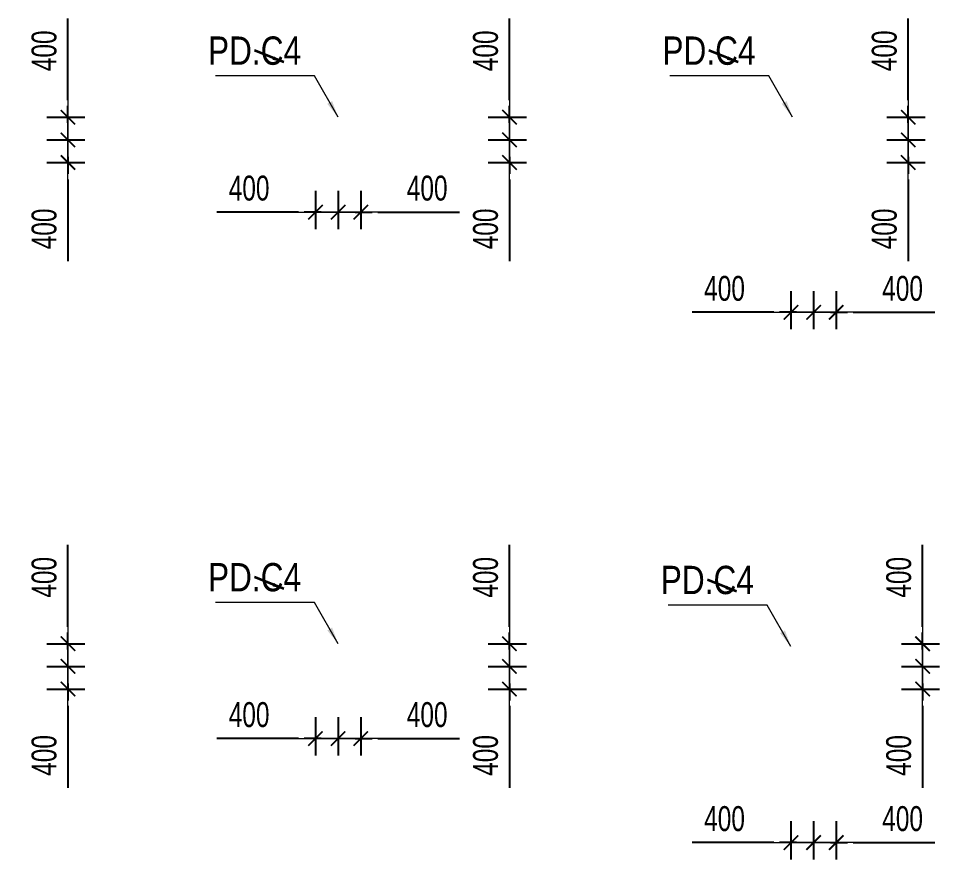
# Model space of a CAD drawing. Header units: millimetres. Extents: x -259680 to 286077, y -1281 to 94455.
# Drawn here: x 193751 to 210026, y 43287 to 58145 of the extents above; entities that cross this region are included whole.
import ezdxf
from ezdxf.enums import TextEntityAlignment as Align

# ---------------------------------------------------------------- set-up
doc = ezdxf.new("R2010")
doc.units = ezdxf.units.MM
doc.layers.get('Defpoints').update_dxf_attribs({"color": 151, "lineweight": 9})
for name, color, linetype, lineweight in [('$0$C1', 20, 'Continuous', 35), ('$1$NDC_S_ANNO', 7, 'Continuous', 20), ('$1$NDC_S_DIM', 1, 'Continuous', 15), ('NDC_S_DIM', 1, 'Continuous', 15)]:
    doc.layers.add(name, color=color, linetype=linetype, lineweight=lineweight)
doc.styles.add('$1$NDC_DIM', font='', dxfattribs={"width": 0.75})
doc.styles.add('$2$ARIAL', font='arial.ttf', dxfattribs={"width": 0.8})
doc.styles.add('NDC_DIM', font='', dxfattribs={"width": 0.75})
doc.styles.get('$1$NDC_DIM').set_extended_font_data('Dotum')
doc.styles.get('NDC_DIM').set_extended_font_data('Dotum')
doc.dimstyles.new('$0$NDC_dim_150', dxfattribs={"dimscale": 150, "dimtxt": 2.2, "dimasz": 1.5, "dimexe": 1.5, "dimexo": 2.5, "dimgap": 1, "dimtad": 1, "dimdec": 0, "dimzin": 0, "dimdsep": 46, "dimtxsty": '$1$NDC_DIM', "dimblk": '$1$DIMMARK', "dimcen": 0.09, "dimdle": 1.2, "dimclrd": 1, "dimclre": 1, "dimclrt": 3, "dimadec": 0, "dimazin": 0, "dimtfac": 1, "dimtdec": 0, "dimtix": 1, "dimtofl": 0, "dimtmove": 0, "dimatfit": 3, "dimfxl": 6, "dimfxlon": 1, "dimtolj": 1, "dimtzin": 0, "dimarcsym": 0})
doc.dimstyles.new('$1$NDC_dim_iso', dxfattribs={"dimtxt": 2.2, "dimasz": 1, "dimexe": 1.5, "dimexo": 2.5, "dimgap": 1, "dimtad": 1, "dimdec": 0, "dimzin": 0, "dimdsep": 46, "dimtxsty": '$1$NDC_DIM', "dimblk": '$1$DIMMARK', "dimcen": 0.09, "dimdle": 1.2, "dimclrd": 1, "dimclre": 1, "dimclrt": 3, "dimadec": 0, "dimazin": 0, "dimtfac": 1, "dimtdec": 0, "dimtix": 1, "dimtofl": 0, "dimtmove": 0, "dimatfit": 3, "dimfxl": 6, "dimfxlon": 1, "dimtolj": 1, "dimtzin": 0, "dimarcsym": 0})
doc.dimstyles.new('NDC_dim_200', dxfattribs={"dimscale": 200, "dimtxt": 2.2, "dimasz": 1.5, "dimexe": 1.5, "dimexo": 2.5, "dimgap": 1, "dimtad": 1, "dimdec": 0, "dimzin": 0, "dimdsep": 46, "dimtxsty": 'NDC_DIM', "dimblk": 'DIMMARK', "dimcen": 0.09, "dimdle": 1.2, "dimclrd": 1, "dimclre": 1, "dimclrt": 3, "dimadec": 0, "dimazin": 0, "dimtfac": 1, "dimtdec": 0, "dimtix": 1, "dimtofl": 0, "dimtmove": 0, "dimatfit": 3, "dimfxl": 6, "dimfxlon": 1, "dimtolj": 1, "dimtzin": 0, "dimarcsym": 0})

# ---------------------------------------------------------------- blocks, each defined once
blk = doc.blocks.new('$1$DIMMARK')
at = {"layer": '$1$NDC_S_DIM', "color": 1}
blk.add_line((-1.5, 0), (1, 0), dxfattribs=at)
at = {"layer": '$1$NDC_S_DIM', "color": 2, "const_width": 0.1}
blk.add_lwpolyline([(-0.424, -0.424), (0.424, 0.424)], dxfattribs=at)
blk = doc.blocks.new('DIMMARK')
at = {"layer": 'NDC_S_DIM', "color": 1}
blk.add_line((-1.5, 0), (1, 0), dxfattribs=at)
at = {"layer": 'NDC_S_DIM', "color": 2, "const_width": 0.1}
blk.add_lwpolyline([(-0.424, -0.424), (0.424, 0.424)], dxfattribs=at)
blk = doc.blocks.new('*D788')
at = {"layer": 'Defpoints', "color": 0, "ltscale": 100, "transparency": 16777216}
for p in [(199400, 55600), (199800, 55600), (199800, 54724)]:
    blk.add_point(p, dxfattribs=at)
at = {"layer": 'NDC_S_DIM', "color": 1, "lineweight": -2, "ltscale": 100, "transparency": 16777216}
for p, q in [((199400, 55100), (199400, 54424)), ((199800, 55100), (199800, 54424)), ((199100, 54724), (198800, 54724)), ((200100, 54724), (201545, 54724))]:
    blk.add_line(p, q, dxfattribs=at)
at = {"layer": 'NDC_S_DIM', "color": 1, "lineweight": -2, "ltscale": 100, "transparency": 16777216, "xscale": 300, "yscale": 300, "zscale": 300}
blk.add_blockref('DIMMARK', (199400, 54724), dxfattribs=at)
at = {"layer": 'NDC_S_DIM', "color": 1, "lineweight": -2, "ltscale": 100, "transparency": 16777216, "xscale": 300, "yscale": 300, "zscale": 300, "rotation": 180}
blk.add_blockref('DIMMARK', (199800, 54724), dxfattribs=at)
at = {"layer": 'NDC_S_DIM', "color": 3, "ltscale": 100, "transparency": 16777216, "insert": (200973, 55145), "char_height": 440, "attachment_point": 5, "style": 'NDC_DIM'}
blk.add_mtext('\\A1;400', dxfattribs=at)
blk = doc.blocks.new('*D789')
at = {"layer": 'Defpoints', "color": 0, "ltscale": 100, "transparency": 16777216}
for p in [(199000, 55600), (199400, 55600), (199400, 54724)]:
    blk.add_point(p, dxfattribs=at)
at = {"layer": 'NDC_S_DIM', "color": 1, "lineweight": -2, "ltscale": 100, "transparency": 16777216}
for p, q in [((199000, 55100), (199000, 54424)), ((199400, 55100), (199400, 54424)), ((198700, 54724), (197255, 54724)), ((199700, 54724), (200000, 54724))]:
    blk.add_line(p, q, dxfattribs=at)
at = {"layer": 'NDC_S_DIM', "color": 1, "lineweight": -2, "ltscale": 100, "transparency": 16777216, "xscale": 300, "yscale": 300, "zscale": 300}
blk.add_blockref('DIMMARK', (199000, 54724), dxfattribs=at)
at = {"layer": 'NDC_S_DIM', "color": 1, "lineweight": -2, "ltscale": 100, "transparency": 16777216, "xscale": 300, "yscale": 300, "zscale": 300, "rotation": 180}
blk.add_blockref('DIMMARK', (199400, 54724), dxfattribs=at)
at = {"layer": 'NDC_S_DIM', "color": 3, "ltscale": 100, "transparency": 16777216, "insert": (197827, 55145), "char_height": 440, "attachment_point": 5, "style": 'NDC_DIM'}
blk.add_mtext('\\A1;400', dxfattribs=at)
blk = doc.blocks.new('*D790')
at = {"layer": 'Defpoints', "color": 0, "ltscale": 100, "transparency": 16777216}
for p in [(201551, 56400), (202427, 56400), (201551, 56000)]:
    blk.add_point(p, dxfattribs=at)
at = {"layer": 'NDC_S_DIM', "color": 1, "lineweight": -2, "ltscale": 100, "transparency": 16777216}
for p, q in [((202427, 56700), (202427, 58145)), ((202051, 56400), (202727, 56400)), ((202051, 56000), (202727, 56000)), ((202427, 55700), (202427, 55400))]:
    blk.add_line(p, q, dxfattribs=at)
at = {"layer": 'NDC_S_DIM', "color": 1, "lineweight": -2, "ltscale": 100, "transparency": 16777216, "xscale": 300, "yscale": 300, "zscale": 300}
for p, rotation in [((202427, 56400), 270), ((202427, 56000), 90)]:
    blk.add_blockref('DIMMARK', p, dxfattribs=dict(at, rotation=rotation))
at = {"layer": 'NDC_S_DIM', "color": 3, "ltscale": 100, "transparency": 16777216, "insert": (202006, 57573), "char_height": 440, "attachment_point": 5, "rotation": 90, "style": 'NDC_DIM'}
blk.add_mtext('\\A1;400', dxfattribs=at)
blk = doc.blocks.new('*D791')
at = {"layer": 'Defpoints', "color": 0, "ltscale": 100, "transparency": 16777216}
for p in [(201551, 56000), (202427, 56000), (201551, 55600)]:
    blk.add_point(p, dxfattribs=at)
at = {"layer": 'NDC_S_DIM', "color": 1, "lineweight": -2, "ltscale": 100, "transparency": 16777216}
for p, q in [((202427, 56300), (202427, 56600)), ((202051, 56000), (202727, 56000)), ((202051, 55600), (202727, 55600)), ((202427, 55300), (202427, 53855))]:
    blk.add_line(p, q, dxfattribs=at)
at = {"layer": 'NDC_S_DIM', "color": 1, "lineweight": -2, "ltscale": 100, "transparency": 16777216, "xscale": 300, "yscale": 300, "zscale": 300}
for p, rotation in [((202427, 56000), 270), ((202427, 55600), 90)]:
    blk.add_blockref('DIMMARK', p, dxfattribs=dict(at, rotation=rotation))
at = {"layer": 'NDC_S_DIM', "color": 3, "ltscale": 100, "transparency": 16777216, "insert": (202006, 54427), "char_height": 440, "attachment_point": 5, "rotation": 90, "style": 'NDC_DIM'}
blk.add_mtext('\\A1;400', dxfattribs=at)
blk = doc.blocks.new('*D794')
at = {"layer": 'Defpoints', "color": 0, "ltscale": 100, "transparency": 16777216}
for p in [(193751, 56400), (194627, 56400), (193751, 56000)]:
    blk.add_point(p, dxfattribs=at)
at = {"layer": 'NDC_S_DIM', "color": 1, "lineweight": -2, "ltscale": 100, "transparency": 16777216}
for p, q in [((194627, 56700), (194627, 58145)), ((194251, 56400), (194927, 56400)), ((194251, 56000), (194927, 56000)), ((194627, 55700), (194627, 55400))]:
    blk.add_line(p, q, dxfattribs=at)
at = {"layer": 'NDC_S_DIM', "color": 1, "lineweight": -2, "ltscale": 100, "transparency": 16777216, "xscale": 300, "yscale": 300, "zscale": 300}
for p, rotation in [((194627, 56400), 270), ((194627, 56000), 90)]:
    blk.add_blockref('DIMMARK', p, dxfattribs=dict(at, rotation=rotation))
at = {"layer": 'NDC_S_DIM', "color": 3, "ltscale": 100, "transparency": 16777216, "insert": (194206, 57573), "char_height": 440, "attachment_point": 5, "rotation": 90, "style": 'NDC_DIM'}
blk.add_mtext('\\A1;400', dxfattribs=at)
blk = doc.blocks.new('*D795')
at = {"layer": 'Defpoints', "color": 0, "ltscale": 100, "transparency": 16777216}
for p in [(193751, 56000), (194627, 56000), (193751, 55600)]:
    blk.add_point(p, dxfattribs=at)
at = {"layer": 'NDC_S_DIM', "color": 1, "lineweight": -2, "ltscale": 100, "transparency": 16777216}
for p, q in [((194627, 56300), (194627, 56600)), ((194251, 56000), (194927, 56000)), ((194251, 55600), (194927, 55600)), ((194627, 55300), (194627, 53855))]:
    blk.add_line(p, q, dxfattribs=at)
at = {"layer": 'NDC_S_DIM', "color": 1, "lineweight": -2, "ltscale": 100, "transparency": 16777216, "xscale": 300, "yscale": 300, "zscale": 300}
for p, rotation in [((194627, 56000), 270), ((194627, 55600), 90)]:
    blk.add_blockref('DIMMARK', p, dxfattribs=dict(at, rotation=rotation))
at = {"layer": 'NDC_S_DIM', "color": 3, "ltscale": 100, "transparency": 16777216, "insert": (194206, 54427), "char_height": 440, "attachment_point": 5, "rotation": 90, "style": 'NDC_DIM'}
blk.add_mtext('\\A1;400', dxfattribs=at)
blk = doc.blocks.new('*D822')
at = {"layer": 'Defpoints', "color": 0, "ltscale": 100, "transparency": 16777216}
for p in [(193751, 47100), (194627, 47100), (193751, 46700)]:
    blk.add_point(p, dxfattribs=at)
at = {"layer": 'NDC_S_DIM', "color": 1, "lineweight": -2, "ltscale": 100, "transparency": 16777216}
for p, q in [((194627, 47400), (194627, 48845)), ((194251, 47100), (194927, 47100)), ((194251, 46700), (194927, 46700)), ((194627, 46400), (194627, 46100))]:
    blk.add_line(p, q, dxfattribs=at)
at = {"layer": 'NDC_S_DIM', "color": 1, "lineweight": -2, "ltscale": 100, "transparency": 16777216, "xscale": 300, "yscale": 300, "zscale": 300}
for p, rotation in [((194627, 47100), 270), ((194627, 46700), 90)]:
    blk.add_blockref('DIMMARK', p, dxfattribs=dict(at, rotation=rotation))
at = {"layer": 'NDC_S_DIM', "color": 3, "ltscale": 100, "transparency": 16777216, "insert": (194206, 48273), "char_height": 440, "attachment_point": 5, "rotation": 90, "style": 'NDC_DIM'}
blk.add_mtext('\\A1;400', dxfattribs=at)
blk = doc.blocks.new('*D823')
at = {"layer": 'Defpoints', "color": 0, "ltscale": 100, "transparency": 16777216}
for p in [(193751, 46700), (194627, 46700), (193751, 46300)]:
    blk.add_point(p, dxfattribs=at)
at = {"layer": 'NDC_S_DIM', "color": 1, "lineweight": -2, "ltscale": 100, "transparency": 16777216}
for p, q in [((194627, 47000), (194627, 47300)), ((194251, 46700), (194927, 46700)), ((194251, 46300), (194927, 46300)), ((194627, 46000), (194627, 44555))]:
    blk.add_line(p, q, dxfattribs=at)
at = {"layer": 'NDC_S_DIM', "color": 1, "lineweight": -2, "ltscale": 100, "transparency": 16777216, "xscale": 300, "yscale": 300, "zscale": 300}
for p, rotation in [((194627, 46700), 270), ((194627, 46300), 90)]:
    blk.add_blockref('DIMMARK', p, dxfattribs=dict(at, rotation=rotation))
at = {"layer": 'NDC_S_DIM', "color": 3, "ltscale": 100, "transparency": 16777216, "insert": (194206, 45127), "char_height": 440, "attachment_point": 5, "rotation": 90, "style": 'NDC_DIM'}
blk.add_mtext('\\A1;400', dxfattribs=at)
blk = doc.blocks.new('*D824')
at = {"layer": 'Defpoints', "color": 0, "ltscale": 100, "transparency": 16777216}
for p in [(199400, 46300), (199800, 46300), (199800, 45424)]:
    blk.add_point(p, dxfattribs=at)
at = {"layer": 'NDC_S_DIM', "color": 1, "lineweight": -2, "ltscale": 100, "transparency": 16777216}
for p, q in [((199400, 45800), (199400, 45124)), ((199800, 45800), (199800, 45124)), ((199100, 45424), (198800, 45424)), ((200100, 45424), (201545, 45424))]:
    blk.add_line(p, q, dxfattribs=at)
at = {"layer": 'NDC_S_DIM', "color": 1, "lineweight": -2, "ltscale": 100, "transparency": 16777216, "xscale": 300, "yscale": 300, "zscale": 300}
blk.add_blockref('DIMMARK', (199400, 45424), dxfattribs=at)
at = {"layer": 'NDC_S_DIM', "color": 1, "lineweight": -2, "ltscale": 100, "transparency": 16777216, "xscale": 300, "yscale": 300, "zscale": 300, "rotation": 180}
blk.add_blockref('DIMMARK', (199800, 45424), dxfattribs=at)
at = {"layer": 'NDC_S_DIM', "color": 3, "ltscale": 100, "transparency": 16777216, "insert": (200973, 45845), "char_height": 440, "attachment_point": 5, "style": 'NDC_DIM'}
blk.add_mtext('\\A1;400', dxfattribs=at)
blk = doc.blocks.new('*D825')
at = {"layer": 'Defpoints', "color": 0, "ltscale": 100, "transparency": 16777216}
for p in [(199000, 46300), (199400, 46300), (199400, 45424)]:
    blk.add_point(p, dxfattribs=at)
at = {"layer": 'NDC_S_DIM', "color": 1, "lineweight": -2, "ltscale": 100, "transparency": 16777216}
for p, q in [((199000, 45800), (199000, 45124)), ((199400, 45800), (199400, 45124)), ((198700, 45424), (197255, 45424)), ((199700, 45424), (200000, 45424))]:
    blk.add_line(p, q, dxfattribs=at)
at = {"layer": 'NDC_S_DIM', "color": 1, "lineweight": -2, "ltscale": 100, "transparency": 16777216, "xscale": 300, "yscale": 300, "zscale": 300}
blk.add_blockref('DIMMARK', (199000, 45424), dxfattribs=at)
at = {"layer": 'NDC_S_DIM', "color": 1, "lineweight": -2, "ltscale": 100, "transparency": 16777216, "xscale": 300, "yscale": 300, "zscale": 300, "rotation": 180}
blk.add_blockref('DIMMARK', (199400, 45424), dxfattribs=at)
at = {"layer": 'NDC_S_DIM', "color": 3, "ltscale": 100, "transparency": 16777216, "insert": (197827, 45845), "char_height": 440, "attachment_point": 5, "style": 'NDC_DIM'}
blk.add_mtext('\\A1;400', dxfattribs=at)
blk = doc.blocks.new('*D826')
at = {"layer": 'Defpoints', "color": 0, "ltscale": 100, "transparency": 16777216}
for p in [(201551, 47100), (202427, 47100), (201551, 46700)]:
    blk.add_point(p, dxfattribs=at)
at = {"layer": 'NDC_S_DIM', "color": 1, "lineweight": -2, "ltscale": 100, "transparency": 16777216}
for p, q in [((202427, 47400), (202427, 48845)), ((202051, 47100), (202727, 47100)), ((202051, 46700), (202727, 46700)), ((202427, 46400), (202427, 46100))]:
    blk.add_line(p, q, dxfattribs=at)
at = {"layer": 'NDC_S_DIM', "color": 1, "lineweight": -2, "ltscale": 100, "transparency": 16777216, "xscale": 300, "yscale": 300, "zscale": 300}
for p, rotation in [((202427, 47100), 270), ((202427, 46700), 90)]:
    blk.add_blockref('DIMMARK', p, dxfattribs=dict(at, rotation=rotation))
at = {"layer": 'NDC_S_DIM', "color": 3, "ltscale": 100, "transparency": 16777216, "insert": (202006, 48273), "char_height": 440, "attachment_point": 5, "rotation": 90, "style": 'NDC_DIM'}
blk.add_mtext('\\A1;400', dxfattribs=at)
blk = doc.blocks.new('*D827')
at = {"layer": 'Defpoints', "color": 0, "ltscale": 100, "transparency": 16777216}
for p in [(201551, 46700), (202427, 46700), (201551, 46300)]:
    blk.add_point(p, dxfattribs=at)
at = {"layer": 'NDC_S_DIM', "color": 1, "lineweight": -2, "ltscale": 100, "transparency": 16777216}
for p, q in [((202427, 47000), (202427, 47300)), ((202051, 46700), (202727, 46700)), ((202051, 46300), (202727, 46300)), ((202427, 46000), (202427, 44555))]:
    blk.add_line(p, q, dxfattribs=at)
at = {"layer": 'NDC_S_DIM', "color": 1, "lineweight": -2, "ltscale": 100, "transparency": 16777216, "xscale": 300, "yscale": 300, "zscale": 300}
for p, rotation in [((202427, 46700), 270), ((202427, 46300), 90)]:
    blk.add_blockref('DIMMARK', p, dxfattribs=dict(at, rotation=rotation))
at = {"layer": 'NDC_S_DIM', "color": 3, "ltscale": 100, "transparency": 16777216, "insert": (202006, 45127), "char_height": 440, "attachment_point": 5, "rotation": 90, "style": 'NDC_DIM'}
blk.add_mtext('\\A1;400', dxfattribs=at)
blk = doc.blocks.new('*D828')
at = {"layer": 'Defpoints', "color": 0, "ltscale": 100, "transparency": 16777216}
for p in [(208851, 47100), (209726, 47100), (208851, 46700)]:
    blk.add_point(p, dxfattribs=at)
at = {"layer": 'NDC_S_DIM', "color": 1, "lineweight": -2, "ltscale": 100, "transparency": 16777216}
for p, q in [((209726, 47400), (209726, 48845)), ((209351, 47100), (210026, 47100)), ((209351, 46700), (210026, 46700)), ((209726, 46400), (209726, 46100))]:
    blk.add_line(p, q, dxfattribs=at)
at = {"layer": 'NDC_S_DIM', "color": 1, "lineweight": -2, "ltscale": 100, "transparency": 16777216, "xscale": 300, "yscale": 300, "zscale": 300}
for p, rotation in [((209726, 47100), 270), ((209726, 46700), 90)]:
    blk.add_blockref('DIMMARK', p, dxfattribs=dict(at, rotation=rotation))
at = {"layer": 'NDC_S_DIM', "color": 3, "ltscale": 100, "transparency": 16777216, "insert": (209306, 48273), "char_height": 440, "attachment_point": 5, "rotation": 90, "style": 'NDC_DIM'}
blk.add_mtext('\\A1;400', dxfattribs=at)
blk = doc.blocks.new('*D829')
at = {"layer": 'Defpoints', "color": 0, "ltscale": 100, "transparency": 16777216}
for p in [(208851, 46700), (209726, 46700), (208851, 46300)]:
    blk.add_point(p, dxfattribs=at)
at = {"layer": 'NDC_S_DIM', "color": 1, "lineweight": -2, "ltscale": 100, "transparency": 16777216}
for p, q in [((209726, 47000), (209726, 47300)), ((209351, 46700), (210026, 46700)), ((209351, 46300), (210026, 46300)), ((209726, 46000), (209726, 44555))]:
    blk.add_line(p, q, dxfattribs=at)
at = {"layer": 'NDC_S_DIM', "color": 1, "lineweight": -2, "ltscale": 100, "transparency": 16777216, "xscale": 300, "yscale": 300, "zscale": 300}
for p, rotation in [((209726, 46700), 270), ((209726, 46300), 90)]:
    blk.add_blockref('DIMMARK', p, dxfattribs=dict(at, rotation=rotation))
at = {"layer": 'NDC_S_DIM', "color": 3, "ltscale": 100, "transparency": 16777216, "insert": (209306, 45127), "char_height": 440, "attachment_point": 5, "rotation": 90, "style": 'NDC_DIM'}
blk.add_mtext('\\A1;400', dxfattribs=at)
blk = doc.blocks.new('*D959')
at = {"layer": 'Defpoints', "color": 0, "ltscale": 100, "transparency": 16777216}
for p in [(208596, 56400), (209472, 56400), (208596, 56000)]:
    blk.add_point(p, dxfattribs=at)
at = {"layer": 'NDC_S_DIM', "color": 1, "lineweight": -2, "ltscale": 100, "transparency": 16777216}
for p, q in [((209472, 56700), (209472, 58145)), ((209096, 56400), (209772, 56400)), ((209096, 56000), (209772, 56000)), ((209472, 55700), (209472, 55400))]:
    blk.add_line(p, q, dxfattribs=at)
at = {"layer": 'NDC_S_DIM', "color": 1, "lineweight": -2, "ltscale": 100, "transparency": 16777216, "xscale": 300, "yscale": 300, "zscale": 300}
for p, rotation in [((209472, 56400), 270), ((209472, 56000), 90)]:
    blk.add_blockref('DIMMARK', p, dxfattribs=dict(at, rotation=rotation))
at = {"layer": 'NDC_S_DIM', "color": 3, "ltscale": 100, "transparency": 16777216, "insert": (209051, 57573), "char_height": 440, "attachment_point": 5, "rotation": 90, "style": 'NDC_DIM'}
blk.add_mtext('\\A1;400', dxfattribs=at)
blk = doc.blocks.new('*D960')
at = {"layer": 'Defpoints', "color": 0, "ltscale": 100, "transparency": 16777216}
for p in [(208596, 56000), (209472, 56000), (208596, 55600)]:
    blk.add_point(p, dxfattribs=at)
at = {"layer": 'NDC_S_DIM', "color": 1, "lineweight": -2, "ltscale": 100, "transparency": 16777216}
for p, q in [((209472, 56300), (209472, 56600)), ((209096, 56000), (209772, 56000)), ((209096, 55600), (209772, 55600)), ((209472, 55300), (209472, 53855))]:
    blk.add_line(p, q, dxfattribs=at)
at = {"layer": 'NDC_S_DIM', "color": 1, "lineweight": -2, "ltscale": 100, "transparency": 16777216, "xscale": 300, "yscale": 300, "zscale": 300}
for p, rotation in [((209472, 56000), 270), ((209472, 55600), 90)]:
    blk.add_blockref('DIMMARK', p, dxfattribs=dict(at, rotation=rotation))
at = {"layer": 'NDC_S_DIM', "color": 3, "ltscale": 100, "transparency": 16777216, "insert": (209051, 54427), "char_height": 440, "attachment_point": 5, "rotation": 90, "style": 'NDC_DIM'}
blk.add_mtext('\\A1;400', dxfattribs=at)
blk = doc.blocks.new('*D1144')
at = {"layer": 'Defpoints', "color": 0, "ltscale": 100, "transparency": 16777216}
for p in [(207800, 44463), (208200, 44463), (208200, 43587)]:
    blk.add_point(p, dxfattribs=at)
at = {"layer": 'NDC_S_DIM', "color": 1, "lineweight": -2, "ltscale": 100, "transparency": 16777216}
for p, q in [((207800, 43963), (207800, 43287)), ((208200, 43963), (208200, 43287)), ((207500, 43587), (207200, 43587)), ((208500, 43587), (209945, 43587))]:
    blk.add_line(p, q, dxfattribs=at)
at = {"layer": 'NDC_S_DIM', "color": 1, "lineweight": -2, "ltscale": 100, "transparency": 16777216, "xscale": 300, "yscale": 300, "zscale": 300}
blk.add_blockref('DIMMARK', (207800, 43587), dxfattribs=at)
at = {"layer": 'NDC_S_DIM', "color": 1, "lineweight": -2, "ltscale": 100, "transparency": 16777216, "xscale": 300, "yscale": 300, "zscale": 300, "rotation": 180}
blk.add_blockref('DIMMARK', (208200, 43587), dxfattribs=at)
at = {"layer": 'NDC_S_DIM', "color": 3, "ltscale": 100, "transparency": 16777216, "insert": (209373, 44008), "char_height": 440, "attachment_point": 5, "style": 'NDC_DIM'}
blk.add_mtext('\\A1;400', dxfattribs=at)
blk = doc.blocks.new('*D1145')
at = {"layer": 'Defpoints', "color": 0, "ltscale": 100, "transparency": 16777216}
for p in [(207400, 44463), (207800, 44463), (207800, 43587)]:
    blk.add_point(p, dxfattribs=at)
at = {"layer": 'NDC_S_DIM', "color": 1, "lineweight": -2, "ltscale": 100, "transparency": 16777216}
for p, q in [((207400, 43963), (207400, 43287)), ((207800, 43963), (207800, 43287)), ((207100, 43587), (205655, 43587)), ((208100, 43587), (208400, 43587))]:
    blk.add_line(p, q, dxfattribs=at)
at = {"layer": 'NDC_S_DIM', "color": 1, "lineweight": -2, "ltscale": 100, "transparency": 16777216, "xscale": 300, "yscale": 300, "zscale": 300}
blk.add_blockref('DIMMARK', (207400, 43587), dxfattribs=at)
at = {"layer": 'NDC_S_DIM', "color": 1, "lineweight": -2, "ltscale": 100, "transparency": 16777216, "xscale": 300, "yscale": 300, "zscale": 300, "rotation": 180}
blk.add_blockref('DIMMARK', (207800, 43587), dxfattribs=at)
at = {"layer": 'NDC_S_DIM', "color": 3, "ltscale": 100, "transparency": 16777216, "insert": (206227, 44008), "char_height": 440, "attachment_point": 5, "style": 'NDC_DIM'}
blk.add_mtext('\\A1;400', dxfattribs=at)
blk = doc.blocks.new('*D1146')
at = {"layer": 'Defpoints', "color": 0, "ltscale": 100, "transparency": 16777216}
for p in [(207800, 53830), (208200, 53830), (208200, 52954)]:
    blk.add_point(p, dxfattribs=at)
at = {"layer": 'NDC_S_DIM', "color": 1, "lineweight": -2, "ltscale": 100, "transparency": 16777216}
for p, q in [((207800, 53330), (207800, 52654)), ((208200, 53330), (208200, 52654)), ((207500, 52954), (207200, 52954)), ((208500, 52954), (209945, 52954))]:
    blk.add_line(p, q, dxfattribs=at)
at = {"layer": 'NDC_S_DIM', "color": 1, "lineweight": -2, "ltscale": 100, "transparency": 16777216, "xscale": 300, "yscale": 300, "zscale": 300}
blk.add_blockref('DIMMARK', (207800, 52954), dxfattribs=at)
at = {"layer": 'NDC_S_DIM', "color": 1, "lineweight": -2, "ltscale": 100, "transparency": 16777216, "xscale": 300, "yscale": 300, "zscale": 300, "rotation": 180}
blk.add_blockref('DIMMARK', (208200, 52954), dxfattribs=at)
at = {"layer": 'NDC_S_DIM', "color": 3, "ltscale": 100, "transparency": 16777216, "insert": (209373, 53374), "char_height": 440, "attachment_point": 5, "style": 'NDC_DIM'}
blk.add_mtext('\\A1;400', dxfattribs=at)
blk = doc.blocks.new('*D1147')
at = {"layer": 'Defpoints', "color": 0, "ltscale": 100, "transparency": 16777216}
for p in [(207400, 53830), (207800, 53830), (207800, 52954)]:
    blk.add_point(p, dxfattribs=at)
at = {"layer": 'NDC_S_DIM', "color": 1, "lineweight": -2, "ltscale": 100, "transparency": 16777216}
for p, q in [((207400, 53330), (207400, 52654)), ((207800, 53330), (207800, 52654)), ((207100, 52954), (205655, 52954)), ((208100, 52954), (208400, 52954))]:
    blk.add_line(p, q, dxfattribs=at)
at = {"layer": 'NDC_S_DIM', "color": 1, "lineweight": -2, "ltscale": 100, "transparency": 16777216, "xscale": 300, "yscale": 300, "zscale": 300}
blk.add_blockref('DIMMARK', (207400, 52954), dxfattribs=at)
at = {"layer": 'NDC_S_DIM', "color": 1, "lineweight": -2, "ltscale": 100, "transparency": 16777216, "xscale": 300, "yscale": 300, "zscale": 300, "rotation": 180}
blk.add_blockref('DIMMARK', (207800, 52954), dxfattribs=at)
at = {"layer": 'NDC_S_DIM', "color": 3, "ltscale": 100, "transparency": 16777216, "insert": (206227, 53374), "char_height": 440, "attachment_point": 5, "style": 'NDC_DIM'}
blk.add_mtext('\\A1;400', dxfattribs=at)
blk = doc.blocks.new('*U220')
at = {"layer": '$1$NDC_S_ANNO', "ltscale": 0.8, "style": '$2$ARIAL', "width": 0.8}
blk.add_attdef('TEN', text='', height=2.5, dxfattribs=at).set_placement((-2.578, 1.026), align=Align.MIDDLE_CENTER)
at = {"layer": '$1$NDC_S_ANNO', "ltscale": 0.8, "style": '$2$ARIAL', "width": 0.8, "flags": 1}
blk.add_attdef('CHU_THICH', text='', height=2.5, dxfattribs=at).set_placement((0, 0), align=Align.MIDDLE_CENTER)
at = {"layer": 'Defpoints'}
blk.add_leader([(0, 0), (-2.578, 1.026)], dimstyle='$1$NDC_dim_iso', override={"dimgap": 0.625, "dimtad": 0}, dxfattribs=at)
blk = doc.blocks.new('$0$co t check')
at = {"layer": '$0$C1', "xscale": 200, "yscale": 200, "zscale": 200}
for p in [(196398, 57371), (204427, 57371), (196398, 48070), (204398, 48021)]:
    blk.add_blockref('*U220', p, dxfattribs=at).add_auto_attribs({'TEN': 'PD.C4'})
at = {"layer": '$0$C1'}
for points in [[(197359, 56400), (196942, 57132), (195193, 57132)], [(205388, 56400), (204971, 57132), (203221, 57132)], [(197359, 47099), (196942, 47831), (195193, 47831)], [(205359, 47050), (204942, 47782), (203193, 47782)]]:
    blk.add_leader(points, dimstyle='$0$NDC_dim_150', override={"dimasz": 2, "dimgap": 1, "dimtad": 0}, dxfattribs=at)

msp = doc.modelspace()

# ---------------------------------------------------------------- block references
at = {"layer": '$1$NDC_S_DIM'}
msp.add_blockref('$0$co t check', (2040.6, 0), dxfattribs=at)

# ---------------------------------------------------------------- dimensions: what is measured, and where the dimension line sits
at = {"layer": 'NDC_S_DIM', "ltscale": 100}
for base, p1, p2, picture, middle in [((194626.7, 56400), (193751.2, 56000), (193751.2, 56400), '*D794', (194626.7, 57572.5)), ((202426.7, 56400), (201551.2, 56000), (201551.2, 56400), '*D790', (202426.7, 57572.5)), ((209471.6, 56400), (208596.1, 56000), (208596.1, 56400), '*D959', (209471.6, 57572.5)), ((194626.7, 56000), (193751.2, 55600), (193751.2, 56000), '*D795', (194626.7, 54427.5)), ((202426.7, 56000), (201551.2, 55600), (201551.2, 56000), '*D791', (202426.7, 54427.5)), ((209471.6, 56000), (208596.1, 55600), (208596.1, 56000), '*D960', (209471.6, 54427.5)), ((194626.7, 47100), (193751.2, 46700), (193751.2, 47100), '*D822', (194626.7, 48272.5)), ((202426.7, 47100), (201551.2, 46700), (201551.2, 47100), '*D826', (202426.7, 48272.5)), ((209726.1, 47100), (208850.6, 46700), (208850.6, 47100), '*D828', (209726.1, 48272.5)), ((194626.7, 46700), (193751.2, 46300), (193751.2, 46700), '*D823', (194626.7, 45127.5)), ((202426.7, 46700), (201551.2, 46300), (201551.2, 46700), '*D827', (202426.7, 45127.5)), ((209726.1, 46700), (208850.6, 46300), (208850.6, 46700), '*D829', (209726.1, 45127.5))]:
    dim = msp.add_linear_dim(base=base, p1=p1, p2=p2, angle=90, dimstyle='NDC_dim_200', dxfattribs=at)
    dim.commit()
    dim.dimension.update_dxf_attribs({"geometry": picture, "text_midpoint": middle, "dimtype": 160})
for base, p1, p2, picture, middle in [((199400, 54724.4), (199000, 55600), (199400, 55600), '*D789', (197827.5, 54724.4)), ((199800, 54724.4), (199400, 55600), (199800, 55600), '*D788', (200972.5, 54724.4)), ((207800, 52954), (207400, 53829.6), (207800, 53829.6), '*D1147', (206227.5, 52954)), ((208200, 52954), (207800, 53829.6), (208200, 53829.6), '*D1146', (209372.5, 52954)), ((199400, 45424.4), (199000, 46300), (199400, 46300), '*D825', (197827.5, 45424.4)), ((199800, 45424.4), (199400, 46300), (199800, 46300), '*D824', (200972.5, 45424.4)), ((207800, 43587.3), (207400, 44462.9), (207800, 44462.9), '*D1145', (206227.5, 43587.3)), ((208200, 43587.3), (207800, 44462.9), (208200, 44462.9), '*D1144', (209372.5, 43587.3))]:
    dim = msp.add_linear_dim(base=base, p1=p1, p2=p2, dimstyle='NDC_dim_200', dxfattribs=at)
    dim.commit()
    dim.dimension.update_dxf_attribs({"geometry": picture, "text_midpoint": middle, "dimtype": 160})

doc.saveas('drawing.dxf')
